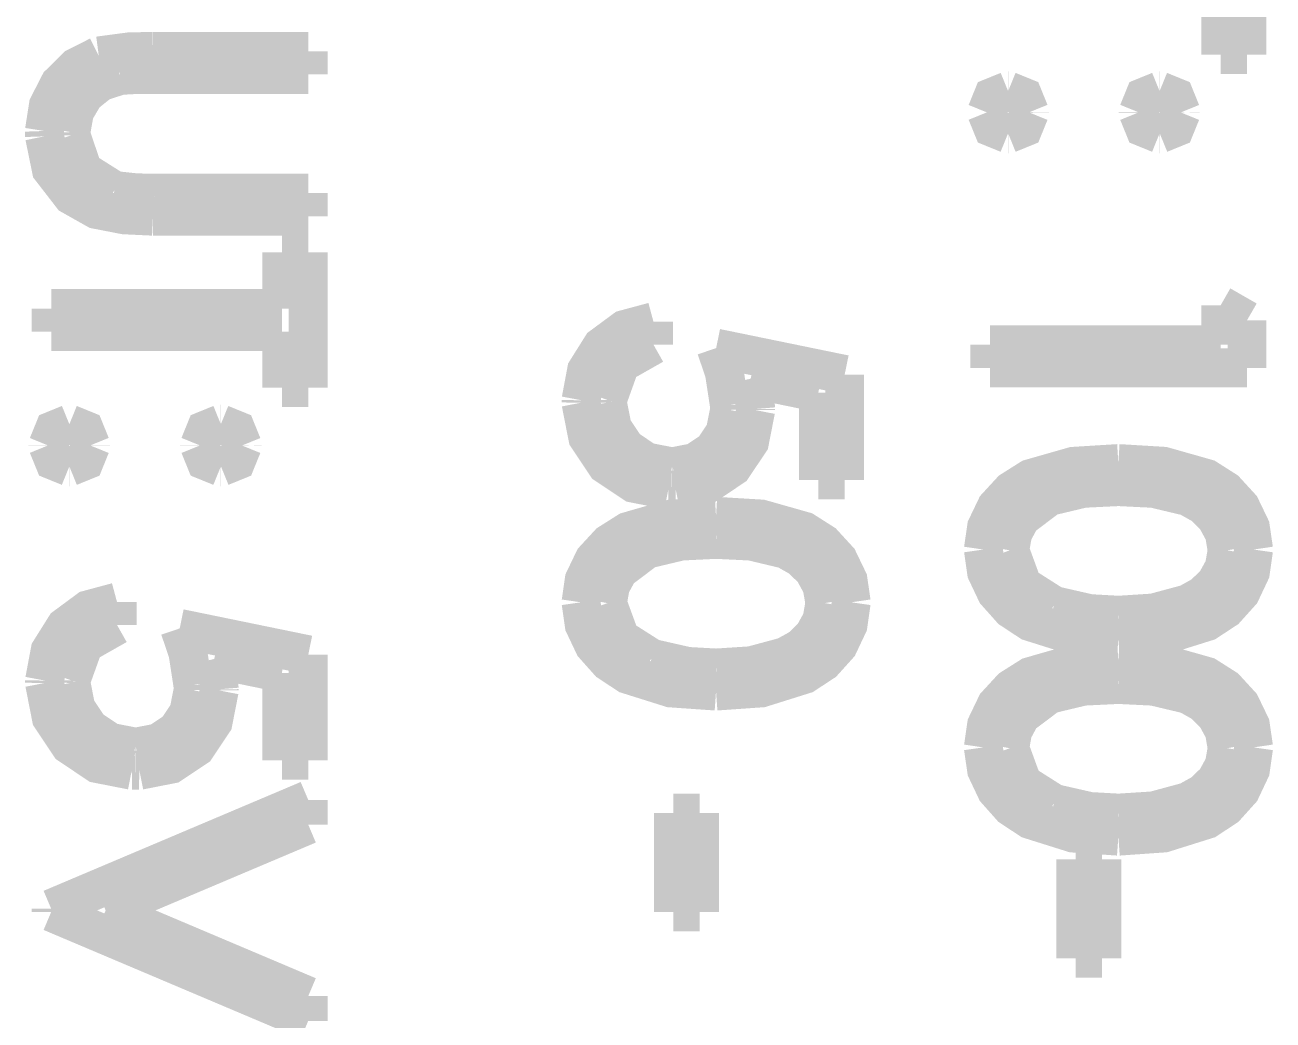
# Model space of a CAD drawing. Header units: inches. Extents: x -1.53 to 1.53, y -0.94 to 0.94.
# Drawn here: x 0.7973 to 1.0542, y -0.2687 to -0.064 of the extents above; entities that cross this region are included whole.
import ezdxf

# ---------------------------------------------------------------- set-up
doc = ezdxf.new("R2010")
doc.units = ezdxf.units.IN
doc.layers.get('0').update_dxf_attribs({"linetype": 'CONTINUOUS'})

msp = doc.modelspace()

# ---------------------------------------------------------------- linework, layer by layer
at = {"const_width": 0.008}
for points in [[(1.048812, -0.042293), (1.048812, -0.070108)], [(1.048812, -0.042293), (1.048812, -0.070108)], [(1.048812, -0.042293), (1.048812, -0.070108)], [(1.043384, -0.070108), (1.043384, -0.058575)], [(1.043384, -0.070108), (1.043384, -0.058575)], [(1.043384, -0.070108), (1.043384, -0.058575)], [(0.812468, -0.070373), (0.807907, -0.072661), (0.804369, -0.076158), (0.802081, -0.080624), (0.801268, -0.085817)], [(0.812468, -0.070373), (0.807907, -0.072661), (0.804369, -0.076158), (0.802081, -0.080624), (0.801268, -0.085817)], [(0.812468, -0.070373), (0.807907, -0.072661), (0.804369, -0.076158), (0.802081, -0.080624), (0.801268, -0.085817)], [(0.812467, -0.070373), (0.818683, -0.069547), (0.823619, -0.06943)], [(0.812467, -0.070373), (0.818683, -0.069547), (0.823619, -0.06943)], [(0.812467, -0.070373), (0.818683, -0.069547), (0.823619, -0.06943)], [(0.823619, -0.06943), (0.855578, -0.06943)], [(0.823619, -0.06943), (0.855578, -0.06943)], [(0.823619, -0.06943), (0.855578, -0.06943)], [(0.855578, -0.06943), (0.855578, -0.074179)], [(0.855578, -0.06943), (0.855578, -0.074179)], [(0.855578, -0.06943), (0.855578, -0.074179)], [(1.048812, -0.070108), (1.043384, -0.070108)], [(1.048812, -0.070108), (1.043384, -0.070108)], [(1.048812, -0.070108), (1.043384, -0.070108)], [(0.816837, -0.074391), (0.812787, -0.075711), (0.809583, -0.078268), (0.807476, -0.081802), (0.806718, -0.086052)], [(0.816837, -0.074391), (0.812787, -0.075711), (0.809583, -0.078268), (0.807476, -0.081802), (0.806718, -0.086052)], [(0.816837, -0.074391), (0.812787, -0.075711), (0.809583, -0.078268), (0.807476, -0.081802), (0.806718, -0.086052)], [(0.823873, -0.074179), (0.819928, -0.074217), (0.816834, -0.074391)], [(0.823873, -0.074179), (0.819928, -0.074217), (0.816834, -0.074391)], [(0.823873, -0.074179), (0.819928, -0.074217), (0.816834, -0.074391)], [(0.855578, -0.074179), (0.823873, -0.074179)], [(0.855578, -0.074179), (0.823873, -0.074179)], [(0.855578, -0.074179), (0.823873, -0.074179)], [(0.999617, -0.077571), (0.996488, -0.078843), (0.995217, -0.081971)], [(0.999617, -0.077571), (0.996488, -0.078843), (0.995217, -0.081971)], [(0.999617, -0.077571), (0.996488, -0.078843), (0.995217, -0.081971)], [(0.999617, -0.077571), (0.999624, -0.077571)], [(0.999617, -0.077571), (0.999624, -0.077571)], [(0.999617, -0.077571), (0.999624, -0.077571)], [(0.999624, -0.07757), (0.999663, -0.07757)], [(0.999624, -0.07757), (0.999663, -0.07757)], [(0.999624, -0.07757), (0.999663, -0.07757)], [(0.999663, -0.07757), (1.002772, -0.078835), (1.004036, -0.081944)], [(0.999663, -0.07757), (1.002772, -0.078835), (1.004036, -0.081944)], [(0.999663, -0.07757), (1.002772, -0.078835), (1.004036, -0.081944)], [(1.030797, -0.077571), (1.027688, -0.078835), (1.026424, -0.081944)], [(1.030797, -0.077571), (1.027688, -0.078835), (1.026424, -0.081944)], [(1.030797, -0.077571), (1.027688, -0.078835), (1.026424, -0.081944)], [(1.030797, -0.077571), (1.030835, -0.077571)], [(1.030797, -0.077571), (1.030835, -0.077571)], [(1.030797, -0.077571), (1.030835, -0.077571)], [(1.030834, -0.077571), (1.030842, -0.077571)], [(1.030834, -0.077571), (1.030842, -0.077571)], [(1.030834, -0.077571), (1.030842, -0.077571)], [(1.030842, -0.077571), (1.033971, -0.078843), (1.035243, -0.081972)], [(1.030842, -0.077571), (1.033971, -0.078843), (1.035243, -0.081972)], [(1.030842, -0.077571), (1.033971, -0.078843), (1.035243, -0.081972)], [(0.995217, -0.081979), (0.995217, -0.081971)], [(0.995217, -0.081979), (0.995217, -0.081971)], [(0.995217, -0.081979), (0.995217, -0.081971)], [(0.995217, -0.081982), (0.995217, -0.082005)], [(0.995217, -0.081982), (0.995217, -0.082005)], [(0.995217, -0.081982), (0.995217, -0.082005)], [(0.999602, -0.08639), (0.996484, -0.085122), (0.995217, -0.082005)], [(0.999602, -0.08639), (0.996484, -0.085122), (0.995217, -0.082005)], [(0.999602, -0.08639), (0.996484, -0.085122), (0.995217, -0.082005)], [(0.999676, -0.086391), (1.002776, -0.08513), (1.004037, -0.08203)], [(0.999676, -0.086391), (1.002776, -0.08513), (1.004037, -0.08203)], [(0.999676, -0.086391), (1.002776, -0.08513), (1.004037, -0.08203)], [(1.004036, -0.081982), (1.004036, -0.081944)], [(1.004036, -0.081982), (1.004036, -0.081944)], [(1.004036, -0.081982), (1.004036, -0.081944)], [(1.004036, -0.081984), (1.004037, -0.08203)], [(1.004036, -0.081984), (1.004037, -0.08203)], [(1.004036, -0.081984), (1.004037, -0.08203)], [(1.026424, -0.081982), (1.026424, -0.081944)], [(1.026424, -0.081982), (1.026424, -0.081944)], [(1.026424, -0.081982), (1.026424, -0.081944)], [(1.026424, -0.081984), (1.026424, -0.08203)], [(1.026424, -0.081984), (1.026424, -0.08203)], [(1.026424, -0.081984), (1.026424, -0.08203)], [(1.030785, -0.086391), (1.027684, -0.08513), (1.026424, -0.08203)], [(1.030785, -0.086391), (1.027684, -0.08513), (1.026424, -0.08203)], [(1.030785, -0.086391), (1.027684, -0.08513), (1.026424, -0.08203)], [(1.030883, -0.086391), (1.033983, -0.08513), (1.035244, -0.08203)], [(1.030883, -0.086391), (1.033983, -0.08513), (1.035244, -0.08203)], [(1.030883, -0.086391), (1.033983, -0.08513), (1.035244, -0.08203)], [(1.035243, -0.08198), (1.035243, -0.081972)], [(1.035243, -0.08198), (1.035243, -0.081972)], [(1.035243, -0.08198), (1.035243, -0.081972)], [(1.035243, -0.081984), (1.035244, -0.08203)], [(1.035243, -0.081984), (1.035244, -0.08203)], [(1.035243, -0.081984), (1.035244, -0.08203)], [(0.801306, -0.086922), (0.801268, -0.085817)], [(0.801306, -0.086922), (0.801268, -0.085817)], [(0.801306, -0.086922), (0.801268, -0.085817)], [(0.806733, -0.086648), (0.806718, -0.086052)], [(0.806733, -0.086648), (0.806718, -0.086052)], [(0.806733, -0.086648), (0.806718, -0.086052)], [(0.823619, -0.103351), (0.817748, -0.103072), (0.811985, -0.101953), (0.806896, -0.099087), (0.802683, -0.093648), (0.801305, -0.08691)], [(0.823619, -0.103351), (0.817748, -0.103072), (0.811985, -0.101953), (0.806896, -0.099087), (0.802683, -0.093648), (0.801305, -0.08691)], [(0.823619, -0.103351), (0.817748, -0.103072), (0.811985, -0.101953), (0.806896, -0.099087), (0.802683, -0.093648), (0.801305, -0.08691)], [(0.806732, -0.086641), (0.806732, -0.086722)], [(0.806732, -0.086641), (0.806732, -0.086722)], [(0.806732, -0.086641), (0.806732, -0.086722)], [(0.815654, -0.09806), (0.809226, -0.094012), (0.806732, -0.086722)], [(0.815654, -0.09806), (0.809226, -0.094012), (0.806732, -0.086722)], [(0.815654, -0.09806), (0.809226, -0.094012), (0.806732, -0.086722)], [(0.999624, -0.08639), (0.999602, -0.08639)], [(0.999624, -0.08639), (0.999602, -0.08639)], [(0.999624, -0.08639), (0.999602, -0.08639)], [(0.999676, -0.086391), (0.99963, -0.086391)], [(0.999676, -0.086391), (0.99963, -0.086391)], [(0.999676, -0.086391), (0.99963, -0.086391)], [(1.030785, -0.086391), (1.03083, -0.08639)], [(1.030785, -0.086391), (1.03083, -0.08639)], [(1.030785, -0.086391), (1.03083, -0.08639)], [(1.030883, -0.086391), (1.030837, -0.086391)], [(1.030883, -0.086391), (1.030837, -0.086391)], [(1.030883, -0.086391), (1.030837, -0.086391)], [(0.815658, -0.098061), (0.820244, -0.098546), (0.823873, -0.098602)], [(0.815658, -0.098061), (0.820244, -0.098546), (0.823873, -0.098602)], [(0.815658, -0.098061), (0.820244, -0.098546), (0.823873, -0.098602)], [(0.823873, -0.098602), (0.855578, -0.098602)], [(0.823873, -0.098602), (0.855578, -0.098602)], [(0.823873, -0.098602), (0.855578, -0.098602)], [(0.855578, -0.098602), (0.855578, -0.103351)], [(0.855578, -0.098602), (0.855578, -0.103351)], [(0.855578, -0.098602), (0.855578, -0.103351)], [(0.855578, -0.103351), (0.823619, -0.103351)], [(0.855578, -0.103351), (0.823619, -0.103351)], [(0.855578, -0.103351), (0.823619, -0.103351)], [(0.850151, -0.122346), (0.850151, -0.110813)], [(0.850151, -0.110813), (0.855578, -0.110813)], [(0.850151, -0.122346), (0.850151, -0.110813)], [(0.850151, -0.110813), (0.855578, -0.110813)], [(0.850151, -0.122346), (0.850151, -0.110813)], [(0.850151, -0.110813), (0.855578, -0.110813)], [(0.855578, -0.110813), (0.855578, -0.138629)], [(0.855578, -0.110813), (0.855578, -0.138629)], [(0.855578, -0.110813), (0.855578, -0.138629)], [(1.043384, -0.121668), (1.048812, -0.124774)], [(1.043384, -0.129809), (1.043384, -0.121668)], [(1.043384, -0.121668), (1.048812, -0.124774)], [(1.043384, -0.129809), (1.043384, -0.121668)], [(1.043384, -0.121668), (1.048812, -0.124774)], [(1.043384, -0.129809), (1.043384, -0.121668)], [(0.802662, -0.122346), (0.850151, -0.122346)], [(0.802662, -0.127095), (0.802662, -0.122346)], [(0.802662, -0.122346), (0.850151, -0.122346)], [(0.802662, -0.127095), (0.802662, -0.122346)], [(0.802662, -0.122346), (0.850151, -0.122346)], [(0.802662, -0.127095), (0.802662, -0.122346)], [(0.850151, -0.127095), (0.802662, -0.127095)], [(0.850151, -0.127095), (0.802662, -0.127095)], [(0.850151, -0.127095), (0.802662, -0.127095)], [(0.850151, -0.138629), (0.850151, -0.127095)], [(0.850151, -0.138629), (0.850151, -0.127095)], [(0.850151, -0.138629), (0.850151, -0.127095)], [(0.926638, -0.125061), (0.920716, -0.126652), (0.915992, -0.130141), (0.912863, -0.135123), (0.911724, -0.141195)], [(0.926638, -0.125061), (0.920716, -0.126652), (0.915992, -0.130141), (0.912863, -0.135123), (0.911724, -0.141195)], [(0.926638, -0.125061), (0.920716, -0.126652), (0.915992, -0.130141), (0.912863, -0.135123), (0.911724, -0.141195)], [(0.926649, -0.12506), (0.926649, -0.129809)], [(0.926649, -0.12506), (0.926649, -0.129809)], [(0.926649, -0.12506), (0.926649, -0.129809)], [(1.048812, -0.124774), (1.048812, -0.134558)], [(1.048812, -0.124774), (1.048812, -0.134558)], [(1.048812, -0.124774), (1.048812, -0.134558)], [(0.926656, -0.129808), (0.919827, -0.133677), (0.917146, -0.141141)], [(0.926656, -0.129808), (0.919827, -0.133677), (0.917146, -0.141141)], [(0.926656, -0.129808), (0.919827, -0.133677), (0.917146, -0.141141)], [(0.995895, -0.129809), (1.043384, -0.129809)], [(0.995895, -0.134558), (0.995895, -0.129809)], [(0.995895, -0.129809), (1.043384, -0.129809)], [(0.995895, -0.134558), (0.995895, -0.129809)], [(0.995895, -0.129809), (1.043384, -0.129809)], [(0.995895, -0.134558), (0.995895, -0.129809)], [(0.939539, -0.130487), (0.965997, -0.135915)], [(0.942253, -0.142148), (0.941237, -0.135502), (0.939539, -0.130487)], [(0.939539, -0.130487), (0.965997, -0.135915)], [(0.942253, -0.142148), (0.941237, -0.135502), (0.939539, -0.130487)], [(0.939539, -0.130487), (0.965997, -0.135915)], [(0.942253, -0.142148), (0.941237, -0.135502), (0.939539, -0.130487)], [(1.048812, -0.134558), (0.995895, -0.134558)], [(1.048812, -0.134558), (0.995895, -0.134558)], [(1.048812, -0.134558), (0.995895, -0.134558)], [(0.946652, -0.136774), (0.947454, -0.140229), (0.94768, -0.143006)], [(0.96057, -0.139625), (0.946652, -0.136774)], [(0.946652, -0.136774), (0.947454, -0.140229), (0.94768, -0.143006)], [(0.96057, -0.139625), (0.946652, -0.136774)], [(0.946652, -0.136774), (0.947454, -0.140229), (0.94768, -0.143006)], [(0.96057, -0.139625), (0.946652, -0.136774)], [(0.965997, -0.135915), (0.965997, -0.157624)], [(0.965997, -0.135915), (0.965997, -0.157624)], [(0.965997, -0.135915), (0.965997, -0.157624)], [(0.855578, -0.138629), (0.850151, -0.138629)], [(0.855578, -0.138629), (0.850151, -0.138629)], [(0.855578, -0.138629), (0.850151, -0.138629)], [(0.96057, -0.157624), (0.96057, -0.139625)], [(0.96057, -0.157624), (0.96057, -0.139625)], [(0.96057, -0.157624), (0.96057, -0.139625)], [(0.911724, -0.141216), (0.911717, -0.141717)], [(0.911724, -0.141216), (0.911717, -0.141717)], [(0.911724, -0.141216), (0.911717, -0.141717)], [(0.929672, -0.159673), (0.922606, -0.158287), (0.916907, -0.154482), (0.913102, -0.148783), (0.911717, -0.141717)], [(0.929672, -0.159673), (0.922606, -0.158287), (0.916907, -0.154482), (0.913102, -0.148783), (0.911717, -0.141717)], [(0.929672, -0.159673), (0.922606, -0.158287), (0.916907, -0.154482), (0.913102, -0.148783), (0.911717, -0.141717)], [(0.917152, -0.141482), (0.917146, -0.141141)], [(0.917152, -0.141482), (0.917146, -0.141141)], [(0.917152, -0.141482), (0.917146, -0.141141)], [(0.917151, -0.141476), (0.91715, -0.141684)], [(0.917151, -0.141476), (0.91715, -0.141684)], [(0.917151, -0.141476), (0.91715, -0.141684)], [(0.930378, -0.154912), (0.925172, -0.153892), (0.920973, -0.151088), (0.91817, -0.14689), (0.91715, -0.141684)], [(0.930378, -0.154912), (0.925172, -0.153892), (0.920973, -0.151088), (0.91817, -0.14689), (0.91715, -0.141684)], [(0.930378, -0.154912), (0.925172, -0.153892), (0.920973, -0.151088), (0.91817, -0.14689), (0.91715, -0.141684)], [(0.942252, -0.142139), (0.9423, -0.1432)], [(0.942252, -0.142139), (0.9423, -0.1432)], [(0.942252, -0.142139), (0.9423, -0.1432)], [(0.930589, -0.154911), (0.935198, -0.154007), (0.938915, -0.151526), (0.941396, -0.147809), (0.9423, -0.1432)], [(0.930589, -0.154911), (0.935198, -0.154007), (0.938915, -0.151526), (0.941396, -0.147809), (0.9423, -0.1432)], [(0.930589, -0.154911), (0.935198, -0.154007), (0.938915, -0.151526), (0.941396, -0.147809), (0.9423, -0.1432)], [(0.931244, -0.159683), (0.937713, -0.158415), (0.94293, -0.154931), (0.946414, -0.149714), (0.947682, -0.143245)], [(0.931244, -0.159683), (0.937713, -0.158415), (0.94293, -0.154931), (0.946414, -0.149714), (0.947682, -0.143245)], [(0.931244, -0.159683), (0.937713, -0.158415), (0.94293, -0.154931), (0.946414, -0.149714), (0.947682, -0.143245)], [(0.94768, -0.143015), (0.947682, -0.143245)], [(0.94768, -0.143015), (0.947682, -0.143245)], [(0.94768, -0.143015), (0.947682, -0.143245)], [(0.806383, -0.146091), (0.803255, -0.147363), (0.801983, -0.150491)], [(0.806383, -0.146091), (0.803255, -0.147363), (0.801983, -0.150491)], [(0.806383, -0.146091), (0.803255, -0.147363), (0.801983, -0.150491)], [(0.806383, -0.146091), (0.806391, -0.146091)], [(0.806383, -0.146091), (0.806391, -0.146091)], [(0.806383, -0.146091), (0.806391, -0.146091)], [(0.806391, -0.146091), (0.80643, -0.146091)], [(0.806391, -0.146091), (0.80643, -0.146091)], [(0.806391, -0.146091), (0.80643, -0.146091)], [(0.80643, -0.146091), (0.809539, -0.147355), (0.810803, -0.150465)], [(0.80643, -0.146091), (0.809539, -0.147355), (0.810803, -0.150465)], [(0.80643, -0.146091), (0.809539, -0.147355), (0.810803, -0.150465)], [(0.837564, -0.146091), (0.834455, -0.147355), (0.833191, -0.150464)], [(0.837564, -0.146091), (0.834455, -0.147355), (0.833191, -0.150464)], [(0.837564, -0.146091), (0.834455, -0.147355), (0.833191, -0.150464)], [(0.837564, -0.146091), (0.837602, -0.146091)], [(0.837564, -0.146091), (0.837602, -0.146091)], [(0.837564, -0.146091), (0.837602, -0.146091)], [(0.837601, -0.146091), (0.837609, -0.146091)], [(0.837601, -0.146091), (0.837609, -0.146091)], [(0.837601, -0.146091), (0.837609, -0.146091)], [(0.837609, -0.146091), (0.840738, -0.147363), (0.84201, -0.150493)], [(0.837609, -0.146091), (0.840738, -0.147363), (0.84201, -0.150493)], [(0.837609, -0.146091), (0.840738, -0.147363), (0.84201, -0.150493)], [(0.801983, -0.150499), (0.801983, -0.150491)], [(0.801983, -0.150499), (0.801983, -0.150491)], [(0.801983, -0.150499), (0.801983, -0.150491)], [(0.801983, -0.150503), (0.801983, -0.150526)], [(0.801983, -0.150503), (0.801983, -0.150526)], [(0.801983, -0.150503), (0.801983, -0.150526)], [(0.806369, -0.154911), (0.803251, -0.153643), (0.801983, -0.150526)], [(0.806369, -0.154911), (0.803251, -0.153643), (0.801983, -0.150526)], [(0.806369, -0.154911), (0.803251, -0.153643), (0.801983, -0.150526)], [(0.806442, -0.154911), (0.809543, -0.15365), (0.810803, -0.15055)], [(0.806442, -0.154911), (0.809543, -0.15365), (0.810803, -0.15055)], [(0.806442, -0.154911), (0.809543, -0.15365), (0.810803, -0.15055)], [(0.810803, -0.150503), (0.810803, -0.150465)], [(0.810803, -0.150503), (0.810803, -0.150465)], [(0.810803, -0.150503), (0.810803, -0.150465)], [(0.810803, -0.150504), (0.810803, -0.15055)], [(0.810803, -0.150504), (0.810803, -0.15055)], [(0.810803, -0.150504), (0.810803, -0.15055)], [(0.833191, -0.150502), (0.833191, -0.150464)], [(0.833191, -0.150502), (0.833191, -0.150464)], [(0.833191, -0.150502), (0.833191, -0.150464)], [(0.833191, -0.150504), (0.833191, -0.15055)], [(0.833191, -0.150504), (0.833191, -0.15055)], [(0.833191, -0.150504), (0.833191, -0.15055)], [(0.837552, -0.154911), (0.834451, -0.15365), (0.833191, -0.15055)], [(0.837552, -0.154911), (0.834451, -0.15365), (0.833191, -0.15055)], [(0.837552, -0.154911), (0.834451, -0.15365), (0.833191, -0.15055)], [(0.83765, -0.154911), (0.84075, -0.15365), (0.842011, -0.15055)], [(0.83765, -0.154911), (0.84075, -0.15365), (0.842011, -0.15055)], [(0.83765, -0.154911), (0.84075, -0.15365), (0.842011, -0.15055)], [(0.84201, -0.1505), (0.84201, -0.150493)], [(0.84201, -0.1505), (0.84201, -0.150493)], [(0.84201, -0.1505), (0.84201, -0.150493)], [(0.84201, -0.150504), (0.842011, -0.15055)], [(0.84201, -0.150504), (0.842011, -0.15055)], [(0.84201, -0.150504), (0.842011, -0.15055)], [(0.806391, -0.154911), (0.806369, -0.154911)], [(0.806391, -0.154911), (0.806369, -0.154911)], [(0.806391, -0.154911), (0.806369, -0.154911)], [(0.806442, -0.154911), (0.806396, -0.154911)], [(0.806442, -0.154911), (0.806396, -0.154911)], [(0.806442, -0.154911), (0.806396, -0.154911)], [(0.837552, -0.154911), (0.837597, -0.154911)], [(0.837552, -0.154911), (0.837597, -0.154911)], [(0.837552, -0.154911), (0.837597, -0.154911)], [(0.83765, -0.154911), (0.837604, -0.154911)], [(0.83765, -0.154911), (0.837604, -0.154911)], [(0.83765, -0.154911), (0.837604, -0.154911)], [(0.930378, -0.154912), (0.930563, -0.154911)], [(0.930378, -0.154912), (0.930563, -0.154911)], [(0.930378, -0.154912), (0.930563, -0.154911)], [(0.930589, -0.154911), (0.930569, -0.154911)], [(0.930589, -0.154911), (0.930569, -0.154911)], [(0.930589, -0.154911), (0.930569, -0.154911)], [(0.994538, -0.171924), (0.9952, -0.167358), (0.997196, -0.163199), (1.000324, -0.159808), (1.004232, -0.157339), (1.013097, -0.154804), (1.022332, -0.154232)], [(0.994538, -0.171924), (0.9952, -0.167358), (0.997196, -0.163199), (1.000324, -0.159808), (1.004232, -0.157339), (1.013097, -0.154804), (1.022332, -0.154232)], [(0.994538, -0.171924), (0.9952, -0.167358), (0.997196, -0.163199), (1.000324, -0.159808), (1.004232, -0.157339), (1.013097, -0.154804), (1.022332, -0.154232)], [(1.022332, -0.154232), (1.031581, -0.154788), (1.040465, -0.157305), (1.044371, -0.159786), (1.047494, -0.163192), (1.0495, -0.167354), (1.050169, -0.171924)], [(1.022332, -0.154232), (1.031581, -0.154788), (1.040465, -0.157305), (1.044371, -0.159786), (1.047494, -0.163192), (1.0495, -0.167354), (1.050169, -0.171924)], [(1.022332, -0.154232), (1.031581, -0.154788), (1.040465, -0.157305), (1.044371, -0.159786), (1.047494, -0.163192), (1.0495, -0.167354), (1.050169, -0.171924)], [(0.965997, -0.157624), (0.96057, -0.157624)], [(0.965997, -0.157624), (0.96057, -0.157624)], [(0.965997, -0.157624), (0.96057, -0.157624)], [(0.929672, -0.159673), (0.930362, -0.159659)], [(0.929672, -0.159673), (0.930362, -0.159659)], [(0.929672, -0.159673), (0.930362, -0.159659)], [(0.931244, -0.159683), (0.930384, -0.15966)], [(0.931244, -0.159683), (0.930384, -0.15966)], [(0.931244, -0.159683), (0.930384, -0.15966)], [(1.044741, -0.172083), (1.044129, -0.168515), (1.042393, -0.165332), (1.039812, -0.162794), (1.036652, -0.161016), (1.029608, -0.159341), (1.022353, -0.158981), (1.015099, -0.159333), (1.008057, -0.161013), (1.002323, -0.165335), (1.000594, -0.168519), (0.999965, -0.172083)], [(1.044741, -0.172083), (1.044129, -0.168515), (1.042393, -0.165332), (1.039812, -0.162794), (1.036652, -0.161016), (1.029608, -0.159341), (1.022353, -0.158981), (1.015099, -0.159333), (1.008057, -0.161013), (1.002323, -0.165335), (1.000594, -0.168519), (0.999965, -0.172083)], [(1.044741, -0.172083), (1.044129, -0.168515), (1.042393, -0.165332), (1.039812, -0.162794), (1.036652, -0.161016), (1.029608, -0.159341), (1.022353, -0.158981), (1.015099, -0.159333), (1.008057, -0.161013), (1.002323, -0.165335), (1.000594, -0.168519), (0.999965, -0.172083)], [(0.911724, -0.182779), (0.912386, -0.178213), (0.914381, -0.174053), (0.91751, -0.170663), (0.921418, -0.168194), (0.930282, -0.165658), (0.939518, -0.165087)], [(0.911724, -0.182779), (0.912386, -0.178213), (0.914381, -0.174053), (0.91751, -0.170663), (0.921418, -0.168194), (0.930282, -0.165658), (0.939518, -0.165087)], [(0.911724, -0.182779), (0.912386, -0.178213), (0.914381, -0.174053), (0.91751, -0.170663), (0.921418, -0.168194), (0.930282, -0.165658), (0.939518, -0.165087)], [(0.939518, -0.165087), (0.948767, -0.165643), (0.957651, -0.168159), (0.961557, -0.170641), (0.96468, -0.174046), (0.966685, -0.178208), (0.967354, -0.182779)], [(0.939518, -0.165087), (0.948767, -0.165643), (0.957651, -0.168159), (0.961557, -0.170641), (0.96468, -0.174046), (0.966685, -0.178208), (0.967354, -0.182779)], [(0.939518, -0.165087), (0.948767, -0.165643), (0.957651, -0.168159), (0.961557, -0.170641), (0.96468, -0.174046), (0.966685, -0.178208), (0.967354, -0.182779)], [(0.939539, -0.169836), (0.932285, -0.170188), (0.925243, -0.171868), (0.919509, -0.17619), (0.91778, -0.179374), (0.917151, -0.182938)], [(0.939539, -0.169836), (0.932285, -0.170188), (0.925243, -0.171868), (0.919509, -0.17619), (0.91778, -0.179374), (0.917151, -0.182938)], [(0.939539, -0.169836), (0.932285, -0.170188), (0.925243, -0.171868), (0.919509, -0.17619), (0.91778, -0.179374), (0.917151, -0.182938)], [(0.961927, -0.182938), (0.961314, -0.179369), (0.959578, -0.176187), (0.956998, -0.173649), (0.953838, -0.17187), (0.946794, -0.170196), (0.939539, -0.169836)], [(0.961927, -0.182938), (0.961314, -0.179369), (0.959578, -0.176187), (0.956998, -0.173649), (0.953838, -0.17187), (0.946794, -0.170196), (0.939539, -0.169836)], [(0.961927, -0.182938), (0.961314, -0.179369), (0.959578, -0.176187), (0.956998, -0.173649), (0.953838, -0.17187), (0.946794, -0.170196), (0.939539, -0.169836)], [(1.022332, -0.190189), (1.013034, -0.189543), (1.004173, -0.186758), (1.000285, -0.184198), (0.997191, -0.180726), (0.995201, -0.176525), (0.994538, -0.171924)], [(1.022332, -0.190189), (1.013034, -0.189543), (1.004173, -0.186758), (1.000285, -0.184198), (0.997191, -0.180726), (0.995201, -0.176525), (0.994538, -0.171924)], [(1.022332, -0.190189), (1.013034, -0.189543), (1.004173, -0.186758), (1.000285, -0.184198), (0.997191, -0.180726), (0.995201, -0.176525), (0.994538, -0.171924)], [(1.009056, -0.183437), (1.002618, -0.17935), (0.999966, -0.172092)], [(1.009056, -0.183437), (1.002618, -0.17935), (0.999966, -0.172092)], [(1.009056, -0.183437), (1.002618, -0.17935), (0.999966, -0.172092)], [(1.050169, -0.171924), (1.04951, -0.17653), (1.047523, -0.180737), (1.044407, -0.184194), (1.040511, -0.186753), (1.031639, -0.189536), (1.022332, -0.190189)], [(1.050169, -0.171924), (1.04951, -0.17653), (1.047523, -0.180737), (1.044407, -0.184194), (1.040511, -0.186753), (1.031639, -0.189536), (1.022332, -0.190189)], [(1.050169, -0.171924), (1.04951, -0.17653), (1.047523, -0.180737), (1.044407, -0.184194), (1.040511, -0.186753), (1.031639, -0.189536), (1.022332, -0.190189)], [(1.022353, -0.185439), (1.029596, -0.184974), (1.03659, -0.183092), (1.039761, -0.181333), (1.042364, -0.178819), (1.044114, -0.175646), (1.044741, -0.172083)], [(1.022353, -0.185439), (1.029596, -0.184974), (1.03659, -0.183092), (1.039761, -0.181333), (1.042364, -0.178819), (1.044114, -0.175646), (1.044741, -0.172083)], [(1.022353, -0.185439), (1.029596, -0.184974), (1.03659, -0.183092), (1.039761, -0.181333), (1.042364, -0.178819), (1.044114, -0.175646), (1.044741, -0.172083)], [(0.816219, -0.182727), (0.810297, -0.184318), (0.805573, -0.187807), (0.802444, -0.192789), (0.801305, -0.198861)], [(0.816219, -0.182727), (0.810297, -0.184318), (0.805573, -0.187807), (0.802444, -0.192789), (0.801305, -0.198861)], [(0.816219, -0.182727), (0.810297, -0.184318), (0.805573, -0.187807), (0.802444, -0.192789), (0.801305, -0.198861)], [(0.81623, -0.182726), (0.81623, -0.187475)], [(0.81623, -0.182726), (0.81623, -0.187475)], [(0.81623, -0.182726), (0.81623, -0.187475)], [(0.939518, -0.201043), (0.93022, -0.200397), (0.921359, -0.197613), (0.91747, -0.195053), (0.914377, -0.191581), (0.912387, -0.18738), (0.911724, -0.182779)], [(0.939518, -0.201043), (0.93022, -0.200397), (0.921359, -0.197613), (0.91747, -0.195053), (0.914377, -0.191581), (0.912387, -0.18738), (0.911724, -0.182779)], [(0.939518, -0.201043), (0.93022, -0.200397), (0.921359, -0.197613), (0.91747, -0.195053), (0.914377, -0.191581), (0.912387, -0.18738), (0.911724, -0.182779)], [(0.926241, -0.194292), (0.919804, -0.190204), (0.917152, -0.182946)], [(0.926241, -0.194292), (0.919804, -0.190204), (0.917152, -0.182946)], [(0.926241, -0.194292), (0.919804, -0.190204), (0.917152, -0.182946)], [(0.967354, -0.182779), (0.966696, -0.187385), (0.964709, -0.191592), (0.961592, -0.195049), (0.957697, -0.197607), (0.948825, -0.200391), (0.939518, -0.201043)], [(0.967354, -0.182779), (0.966696, -0.187385), (0.964709, -0.191592), (0.961592, -0.195049), (0.957697, -0.197607), (0.948825, -0.200391), (0.939518, -0.201043)], [(0.967354, -0.182779), (0.966696, -0.187385), (0.964709, -0.191592), (0.961592, -0.195049), (0.957697, -0.197607), (0.948825, -0.200391), (0.939518, -0.201043)], [(0.939539, -0.196294), (0.946782, -0.195829), (0.953776, -0.193946), (0.956946, -0.192187), (0.95955, -0.189674), (0.9613, -0.186501), (0.961927, -0.182938)], [(0.939539, -0.196294), (0.946782, -0.195829), (0.953776, -0.193946), (0.956946, -0.192187), (0.95955, -0.189674), (0.9613, -0.186501), (0.961927, -0.182938)], [(0.939539, -0.196294), (0.946782, -0.195829), (0.953776, -0.193946), (0.956946, -0.192187), (0.95955, -0.189674), (0.9613, -0.186501), (0.961927, -0.182938)], [(1.00905, -0.183436), (1.016417, -0.185108), (1.022353, -0.185439)], [(1.00905, -0.183436), (1.016417, -0.185108), (1.022353, -0.185439)], [(1.00905, -0.183436), (1.016417, -0.185108), (1.022353, -0.185439)], [(0.816236, -0.187474), (0.809407, -0.191343), (0.806727, -0.198806)], [(0.816236, -0.187474), (0.809407, -0.191343), (0.806727, -0.198806)], [(0.816236, -0.187474), (0.809407, -0.191343), (0.806727, -0.198806)], [(0.82912, -0.188153), (0.855578, -0.19358)], [(0.831834, -0.199813), (0.830818, -0.193168), (0.82912, -0.188153)], [(0.82912, -0.188153), (0.855578, -0.19358)], [(0.831834, -0.199813), (0.830818, -0.193168), (0.82912, -0.188153)], [(0.82912, -0.188153), (0.855578, -0.19358)], [(0.831834, -0.199813), (0.830818, -0.193168), (0.82912, -0.188153)], [(0.855578, -0.19358), (0.855578, -0.21529)], [(0.855578, -0.19358), (0.855578, -0.21529)], [(0.855578, -0.19358), (0.855578, -0.21529)], [(0.836233, -0.194439), (0.837035, -0.197895), (0.837261, -0.200672)], [(0.850151, -0.197291), (0.836233, -0.194439)], [(0.836233, -0.194439), (0.837035, -0.197895), (0.837261, -0.200672)], [(0.850151, -0.197291), (0.836233, -0.194439)], [(0.836233, -0.194439), (0.837035, -0.197895), (0.837261, -0.200672)], [(0.850151, -0.197291), (0.836233, -0.194439)], [(0.926236, -0.194291), (0.933603, -0.195963), (0.939539, -0.196294)], [(0.926236, -0.194291), (0.933603, -0.195963), (0.939539, -0.196294)], [(0.926236, -0.194291), (0.933603, -0.195963), (0.939539, -0.196294)], [(0.994538, -0.212629), (0.9952, -0.208063), (0.997196, -0.203904), (1.000324, -0.200513), (1.004232, -0.198044), (1.013097, -0.195509), (1.022332, -0.194937)], [(0.994538, -0.212629), (0.9952, -0.208063), (0.997196, -0.203904), (1.000324, -0.200513), (1.004232, -0.198044), (1.013097, -0.195509), (1.022332, -0.194937)], [(0.994538, -0.212629), (0.9952, -0.208063), (0.997196, -0.203904), (1.000324, -0.200513), (1.004232, -0.198044), (1.013097, -0.195509), (1.022332, -0.194937)], [(1.022332, -0.194937), (1.031581, -0.195493), (1.040465, -0.19801), (1.044371, -0.200491), (1.047494, -0.203897), (1.0495, -0.208059), (1.050169, -0.212629)], [(1.022332, -0.194937), (1.031581, -0.195493), (1.040465, -0.19801), (1.044371, -0.200491), (1.047494, -0.203897), (1.0495, -0.208059), (1.050169, -0.212629)], [(1.022332, -0.194937), (1.031581, -0.195493), (1.040465, -0.19801), (1.044371, -0.200491), (1.047494, -0.203897), (1.0495, -0.208059), (1.050169, -0.212629)], [(0.801305, -0.198881), (0.801298, -0.199383)], [(0.801305, -0.198881), (0.801298, -0.199383)], [(0.801305, -0.198881), (0.801298, -0.199383)], [(0.806732, -0.199147), (0.806727, -0.198806)], [(0.806732, -0.199147), (0.806727, -0.198806)], [(0.806732, -0.199147), (0.806727, -0.198806)], [(0.806732, -0.199142), (0.806731, -0.19935)], [(0.806732, -0.199142), (0.806731, -0.19935)], [(0.806732, -0.199142), (0.806731, -0.19935)], [(0.850151, -0.21529), (0.850151, -0.197291)], [(0.850151, -0.21529), (0.850151, -0.197291)], [(0.850151, -0.21529), (0.850151, -0.197291)], [(0.819254, -0.217339), (0.812187, -0.215953), (0.806488, -0.212148), (0.802683, -0.206449), (0.801298, -0.199383)], [(0.819254, -0.217339), (0.812187, -0.215953), (0.806488, -0.212148), (0.802683, -0.206449), (0.801298, -0.199383)], [(0.819254, -0.217339), (0.812187, -0.215953), (0.806488, -0.212148), (0.802683, -0.206449), (0.801298, -0.199383)], [(0.819959, -0.212578), (0.814753, -0.211557), (0.810554, -0.208754), (0.807751, -0.204556), (0.806731, -0.19935)], [(0.819959, -0.212578), (0.814753, -0.211557), (0.810554, -0.208754), (0.807751, -0.204556), (0.806731, -0.19935)], [(0.819959, -0.212578), (0.814753, -0.211557), (0.810554, -0.208754), (0.807751, -0.204556), (0.806731, -0.19935)], [(0.82017, -0.212576), (0.824779, -0.211672), (0.828496, -0.209191), (0.830978, -0.205474), (0.831881, -0.200865)], [(0.82017, -0.212576), (0.824779, -0.211672), (0.828496, -0.209191), (0.830978, -0.205474), (0.831881, -0.200865)], [(0.82017, -0.212576), (0.824779, -0.211672), (0.828496, -0.209191), (0.830978, -0.205474), (0.831881, -0.200865)], [(0.820825, -0.217348), (0.827294, -0.21608), (0.832511, -0.212597), (0.835995, -0.20738), (0.837263, -0.200911)], [(0.820825, -0.217348), (0.827294, -0.21608), (0.832511, -0.212597), (0.835995, -0.20738), (0.837263, -0.200911)], [(0.820825, -0.217348), (0.827294, -0.21608), (0.832511, -0.212597), (0.835995, -0.20738), (0.837263, -0.200911)], [(0.831833, -0.199804), (0.831881, -0.200865)], [(0.831833, -0.199804), (0.831881, -0.200865)], [(0.831833, -0.199804), (0.831881, -0.200865)], [(0.837261, -0.200681), (0.837263, -0.200911)], [(0.837261, -0.200681), (0.837263, -0.200911)], [(0.837261, -0.200681), (0.837263, -0.200911)], [(1.022353, -0.199686), (1.015099, -0.200038), (1.008057, -0.201718), (1.002323, -0.206041), (1.000594, -0.209224), (0.999965, -0.212788)], [(1.022353, -0.199686), (1.015099, -0.200038), (1.008057, -0.201718), (1.002323, -0.206041), (1.000594, -0.209224), (0.999965, -0.212788)], [(1.022353, -0.199686), (1.015099, -0.200038), (1.008057, -0.201718), (1.002323, -0.206041), (1.000594, -0.209224), (0.999965, -0.212788)], [(1.044741, -0.212788), (1.044129, -0.20922), (1.042393, -0.206037), (1.039812, -0.203499), (1.036652, -0.201721), (1.029608, -0.200046), (1.022353, -0.199686)], [(1.044741, -0.212788), (1.044129, -0.20922), (1.042393, -0.206037), (1.039812, -0.203499), (1.036652, -0.201721), (1.029608, -0.200046), (1.022353, -0.199686)], [(1.044741, -0.212788), (1.044129, -0.20922), (1.042393, -0.206037), (1.039812, -0.203499), (1.036652, -0.201721), (1.029608, -0.200046), (1.022353, -0.199686)], [(0.819959, -0.212578), (0.820144, -0.212577)], [(0.819959, -0.212578), (0.820144, -0.212577)], [(0.819959, -0.212578), (0.820144, -0.212577)], [(0.82017, -0.212576), (0.82015, -0.212576)], [(0.82017, -0.212576), (0.82015, -0.212576)], [(0.82017, -0.212576), (0.82015, -0.212576)], [(1.022332, -0.230894), (1.013034, -0.230248), (1.004173, -0.227463), (1.000285, -0.224904), (0.997191, -0.221431), (0.995201, -0.21723), (0.994538, -0.212629)], [(1.022332, -0.230894), (1.013034, -0.230248), (1.004173, -0.227463), (1.000285, -0.224904), (0.997191, -0.221431), (0.995201, -0.21723), (0.994538, -0.212629)], [(1.022332, -0.230894), (1.013034, -0.230248), (1.004173, -0.227463), (1.000285, -0.224904), (0.997191, -0.221431), (0.995201, -0.21723), (0.994538, -0.212629)], [(1.009056, -0.224143), (1.002618, -0.220055), (0.999966, -0.212797)], [(1.009056, -0.224143), (1.002618, -0.220055), (0.999966, -0.212797)], [(1.009056, -0.224143), (1.002618, -0.220055), (0.999966, -0.212797)], [(1.050169, -0.212629), (1.04951, -0.217235), (1.047523, -0.221442), (1.044407, -0.2249), (1.040511, -0.227458), (1.031639, -0.230241), (1.022332, -0.230894)], [(1.050169, -0.212629), (1.04951, -0.217235), (1.047523, -0.221442), (1.044407, -0.2249), (1.040511, -0.227458), (1.031639, -0.230241), (1.022332, -0.230894)], [(1.050169, -0.212629), (1.04951, -0.217235), (1.047523, -0.221442), (1.044407, -0.2249), (1.040511, -0.227458), (1.031639, -0.230241), (1.022332, -0.230894)], [(1.022353, -0.226144), (1.029596, -0.22568), (1.03659, -0.223797), (1.039761, -0.222038), (1.042364, -0.219524), (1.044114, -0.216352), (1.044741, -0.212788)], [(1.022353, -0.226144), (1.029596, -0.22568), (1.03659, -0.223797), (1.039761, -0.222038), (1.042364, -0.219524), (1.044114, -0.216352), (1.044741, -0.212788)], [(1.022353, -0.226144), (1.029596, -0.22568), (1.03659, -0.223797), (1.039761, -0.222038), (1.042364, -0.219524), (1.044114, -0.216352), (1.044741, -0.212788)], [(0.855578, -0.21529), (0.850151, -0.21529)], [(0.855578, -0.21529), (0.850151, -0.21529)], [(0.855578, -0.21529), (0.850151, -0.21529)], [(0.819254, -0.217339), (0.819943, -0.217325)], [(0.819254, -0.217339), (0.819943, -0.217325)], [(0.819254, -0.217339), (0.819943, -0.217325)], [(0.820825, -0.217348), (0.819965, -0.217326)], [(0.820825, -0.217348), (0.819965, -0.217326)], [(0.820825, -0.217348), (0.819965, -0.217326)], [(0.802662, -0.245819), (0.855578, -0.223431)], [(0.802662, -0.245819), (0.855578, -0.223431)], [(0.802662, -0.245819), (0.855578, -0.223431)], [(0.855578, -0.223431), (0.855578, -0.228519)], [(0.855578, -0.223431), (0.855578, -0.228519)], [(0.855578, -0.223431), (0.855578, -0.228519)], [(1.00905, -0.224141), (1.016417, -0.225813), (1.022353, -0.226144)], [(1.00905, -0.224141), (1.016417, -0.225813), (1.022353, -0.226144)], [(1.00905, -0.224141), (1.016417, -0.225813), (1.022353, -0.226144)], [(0.93072, -0.226144), (0.936147, -0.226144)], [(0.93072, -0.246497), (0.93072, -0.226144)], [(0.93072, -0.226144), (0.936147, -0.226144)], [(0.93072, -0.246497), (0.93072, -0.226144)], [(0.93072, -0.226144), (0.936147, -0.226144)], [(0.93072, -0.246497), (0.93072, -0.226144)], [(0.936147, -0.226144), (0.936147, -0.246497)], [(0.936147, -0.226144), (0.936147, -0.246497)], [(0.936147, -0.226144), (0.936147, -0.246497)], [(0.855578, -0.228519), (0.813877, -0.246158)], [(0.855578, -0.228519), (0.813877, -0.246158)], [(0.855578, -0.228519), (0.813877, -0.246158)], [(1.013534, -0.235643), (1.018961, -0.235643)], [(1.013534, -0.255995), (1.013534, -0.235643)], [(1.013534, -0.235643), (1.018961, -0.235643)], [(1.013534, -0.255995), (1.013534, -0.235643)], [(1.013534, -0.235643), (1.018961, -0.235643)], [(1.013534, -0.255995), (1.013534, -0.235643)], [(1.018961, -0.235643), (1.018961, -0.255995)], [(1.018961, -0.235643), (1.018961, -0.255995)], [(1.018961, -0.235643), (1.018961, -0.255995)], [(0.802662, -0.246497), (0.802662, -0.245819)], [(0.802662, -0.246497), (0.802662, -0.245819)], [(0.802662, -0.246497), (0.802662, -0.245819)], [(0.855578, -0.268885), (0.802662, -0.246497)], [(0.855578, -0.268885), (0.802662, -0.246497)], [(0.855578, -0.268885), (0.802662, -0.246497)], [(0.813877, -0.246158), (0.855578, -0.263797)], [(0.813877, -0.246158), (0.855578, -0.263797)], [(0.813877, -0.246158), (0.855578, -0.263797)], [(0.936147, -0.246497), (0.93072, -0.246497)], [(0.936147, -0.246497), (0.93072, -0.246497)], [(0.936147, -0.246497), (0.93072, -0.246497)], [(1.018961, -0.255995), (1.013534, -0.255995)], [(1.018961, -0.255995), (1.013534, -0.255995)], [(1.018961, -0.255995), (1.013534, -0.255995)], [(0.855578, -0.263797), (0.855578, -0.268885)], [(0.855578, -0.263797), (0.855578, -0.268885)], [(0.855578, -0.263797), (0.855578, -0.268885)]]:
    msp.add_lwpolyline(points, dxfattribs=at)

doc.saveas('drawing.dxf')
